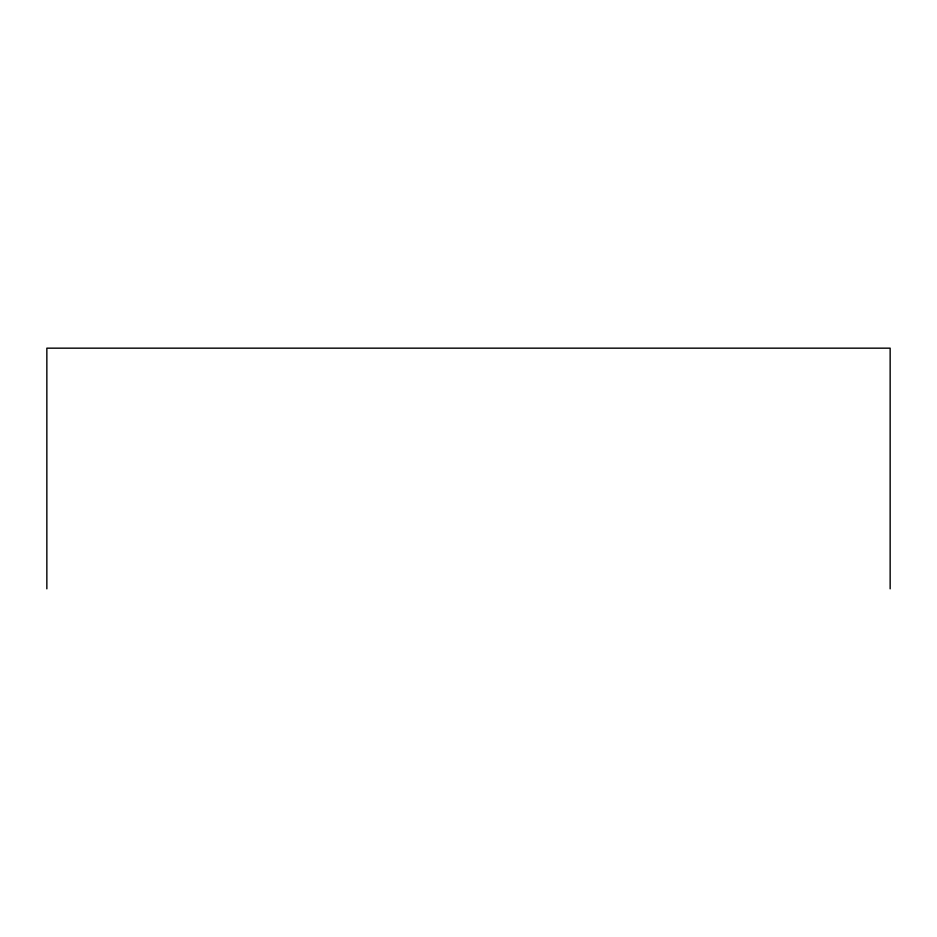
<?xml version="1.0" encoding="UTF-8"?>
<svg xmlns="http://www.w3.org/2000/svg" width="937" height="937" viewBox="0 0 937 937"><rect width="100%" height="100%" fill="white"/><g stroke="black" fill="none" stroke-linecap="round" stroke-linejoin="round"><path stroke-width="1.41" d="M890.15 588.834L890.15 348.166L46.85 348.166L46.85 588.834"/></g></svg>
